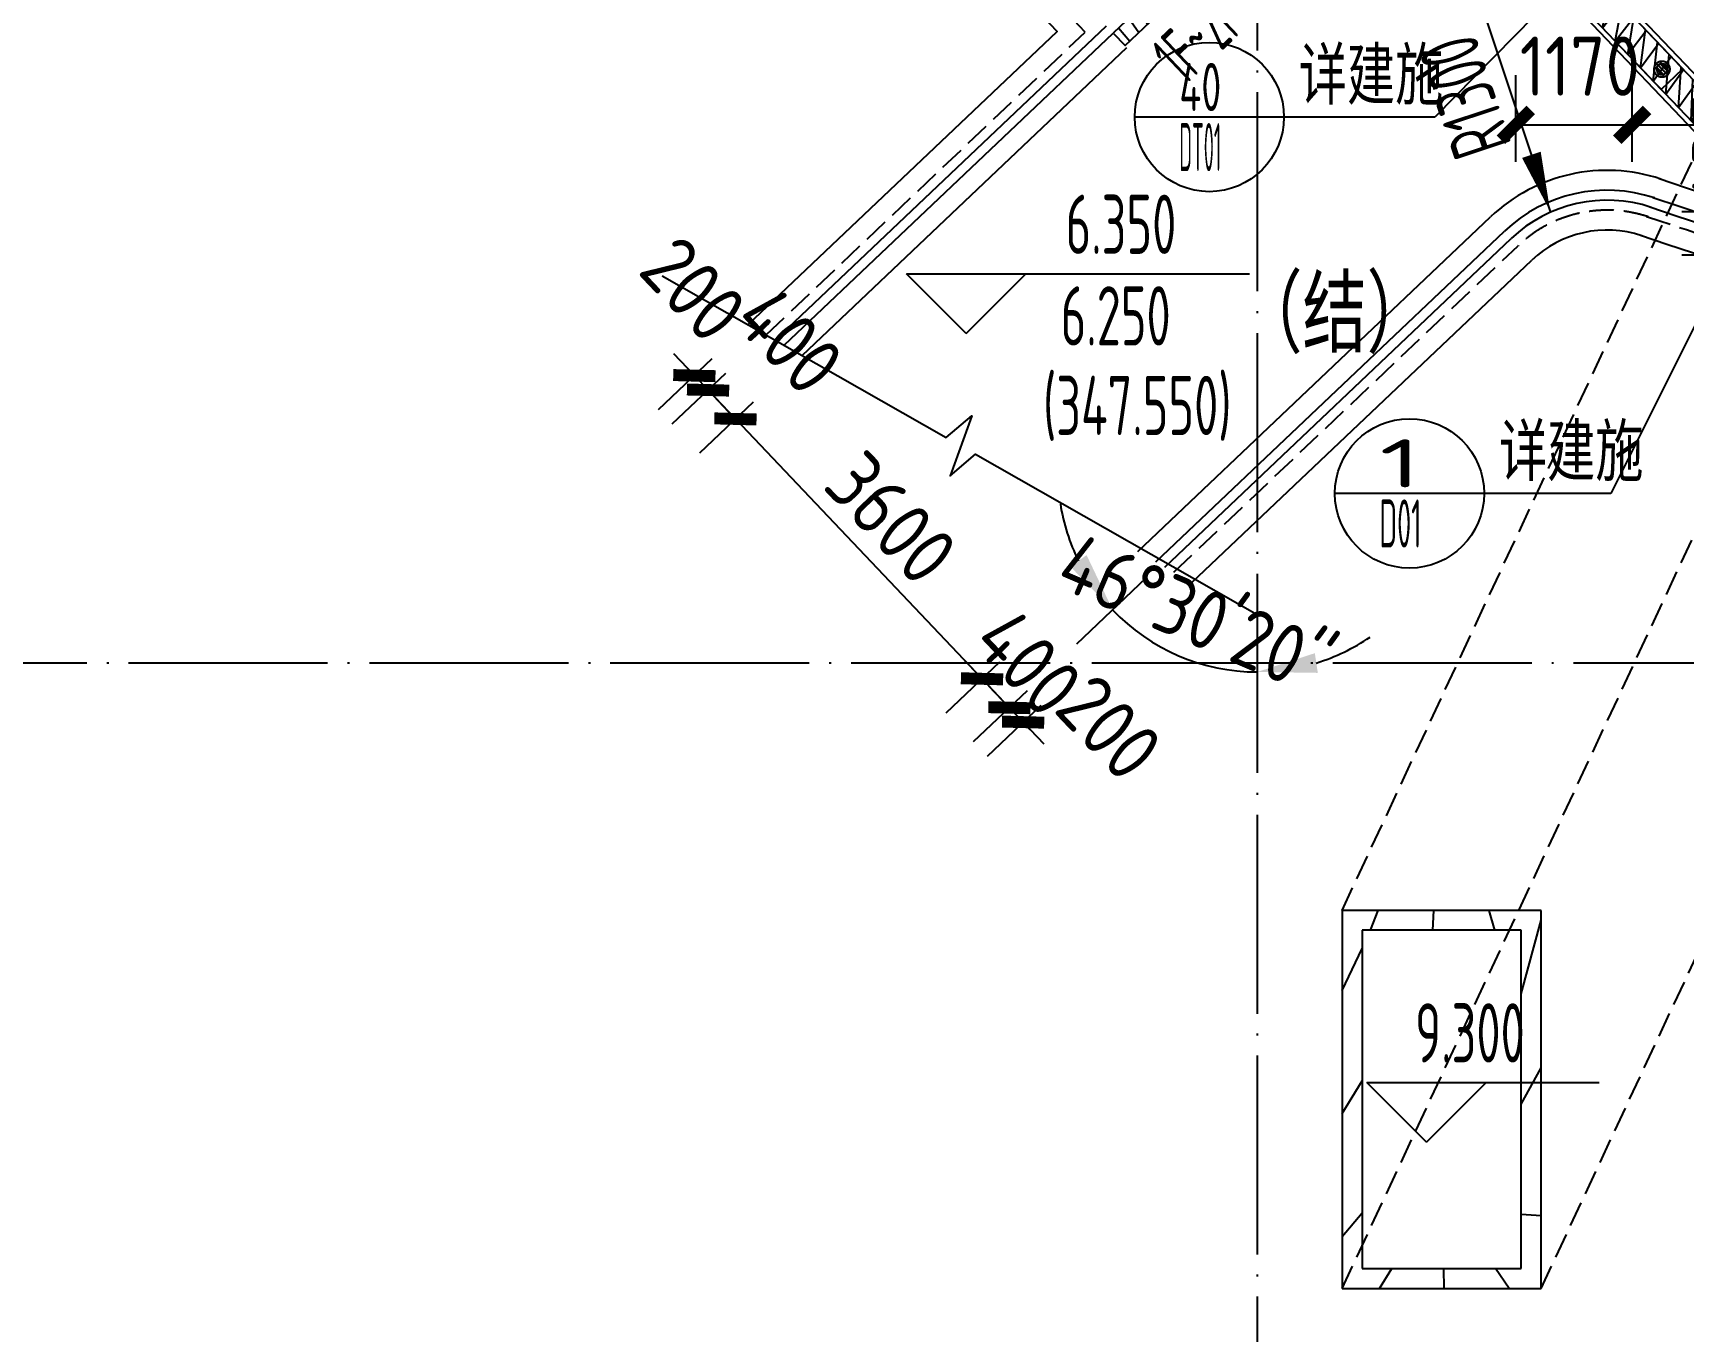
# Model space of a CAD drawing. Header units: inches. Extents: x 0 to 1813292486, y 0 to 3473589894.
# Drawn here: x 600410383 to 600426974, y 3473213793 to 3473226846 of the extents above; entities that cross this region are included whole.
import ezdxf
from ezdxf.enums import TextEntityAlignment as Align

# ---------------------------------------------------------------- set-up
doc = ezdxf.new("R2010")
doc.units = ezdxf.units.IN
doc.header["$LTSCALE"] = 1000
doc.header["$MEASUREMENT"] = 0
doc.linetypes.add('AX-MALL-GIRD-200$0$DOTE', pattern=[2.4200000000000004, 2, -0.2, 0.02, -0.2])
doc.linetypes.add('AX-MALL-WALL-P02-QT$0$DASH', pattern=[0.35, 0.25, -0.1])
for name, color, linetype in [('A-Anno-Note', 241, 'Continuous'), ('AX-MALL-DIM-P02$0$A-Anno-Dims', 3, 'Continuous'), ('AX-MALL-DIM-P02$0$A-Detl-Thin', 131, 'Continuous'), ('AX-MALL-DIM-SY-P02$0$A-Anno-Note', 241, 'Continuous'), ('AX-MALL-DIM-SY-P02$0$DIM_IDEN', 3, 'Continuous'), ('AX-MALL-GIRD-200$0$A-Grid', 222, 'AX-MALL-GIRD-200$0$DOTE'), ('AX-MALL-P02-200$0$A-Anno-Note', 241, 'Continuous'), ('AX-MALL-WALL-P02$0$A-Anno-Note', 241, 'Continuous'), ('AX-MALL-WALL-P02-QT$0$A-Anno-Dims', 3, 'Continuous'), ('AX-MALL-WALL-P02-QT$0$A-Detl-Fine', 152, 'Continuous'), ('AX-MALL-WALL-P02-QT$0$A-Detl-Patt', 8, 'Continuous'), ('AX-MALL-WALL-P02-QT$0$A-Detl-Thin', 131, 'Continuous'), ('AX-MALL-WALL-P02-QT$0$A-Hdrl', 31, 'Continuous'), ('AX-MALL-WALL-P02-QT$0$A-Wall', 2, 'Continuous'), ('AX-MALL-WALL-P02-QT$0$A-Wall-Patt', 13, 'Continuous'), ('AX-MALL-WALL-P02-QT$0$A-Wind', 4, 'Continuous'), ('AX-MALL-WORD-P02$0$A-Anno-Levl', 201, 'Continuous'), ('AX-MALL-WORD-P02$0$A-Anno-Note', 241, 'Continuous'), ('AX-MALL-ZTKD-P02$0$A-Anno-Note', 241, 'Continuous'), ('PX-MALL-P02-LG$0$P-Drain-Fldr', 4, 'Continuous'), ('PX-MALL-P02-LG$0$P-Drain-Fldr-ARCH', 161, 'Continuous'), ('PX-MALL-P02-LG$0$P-Drain-Fldr-W100', 4, 'Continuous'), ('PX-MALL-P02-LG$0$P-Drain-Fldr-W50', 4, 'Continuous')]:
    doc.layers.add(name, color=color, linetype=linetype)
doc.styles.add('AX-MALL-DIM-P02$0$_TCH_DIM', font='gbenor.shx')
doc.styles.add('AX-MALL-DIM-P02$0$_TCH_DIM_T3', font='gbenor.shx')
doc.styles.add('AX-MALL-DIM-SY-P02$0$_TCH_DIM', font='gbenor.shx')
doc.styles.add('AX-MALL-DIM-SY-P02$0$_TCH_LABEL', font='gbenor.shx')
doc.styles.add('AX-MALL-WORD-P02$0$_TCH_DIM', font='gbenor.shx')
doc.styles.add('AX-MALL-WORD-P02$0$STANDARD', font='gbenor.shx', dxfattribs={"bigfont": 'gbcbig.shx'})
doc.dimstyles.new('AX-MALL-DIM-P02$0$_TCH_ARCH&&200', dxfattribs={"dimtxt": 595, "dimasz": 300, "dimexe": 500, "dimexo": 500, "dimgap": 152.5, "dimtad": 1, "dimdec": 0, "dimzin": 0, "dimdsep": 46, "dimtxsty": 'AX-MALL-DIM-P02$0$_TCH_DIM_T3', "dimblk": 'AX-MALL-DIM-P02$0$_ArchTick', "dimcen": 0.09, "dimclrt": 7, "dimazin": 2, "dimtfac": 1, "dimtdec": 0, "dimtix": 1, "dimtmove": 2, "dimatfit": 3, "dimfxl": 500, "dimtolj": 1, "dimtzin": 0, "dimarcsym": 0})
doc.dimstyles.new('AX-MALL-DIM-P02$0$_TCH_ARROW&&200', dxfattribs={"dimtxt": 595, "dimasz": 600, "dimexe": 500, "dimexo": 500, "dimgap": 152.5, "dimtad": 1, "dimdec": 0, "dimzin": 0, "dimdsep": 46, "dimtxsty": 'AX-MALL-DIM-P02$0$_TCH_DIM_T3', "dimcen": 0.09, "dimclrt": 7, "dimaunit": 1, "dimadec": 3, "dimazin": 2, "dimtfac": 1, "dimtdec": 0, "dimtix": 1, "dimtmove": 2, "dimatfit": 3, "dimfxl": 500, "dimtolj": 1, "dimtzin": 0, "dimarcsym": 0})
pattern_1 = [(45, (0, 359.0227), (-353.55353201463, 353.55353201463), [])]

# ---------------------------------------------------------------- blocks, each defined once
blk = doc.blocks.new('AX-MALL-WORD-P02')
at = {"layer": 'AX-MALL-WORD-P02$0$A-Anno-Levl'}
for p, q in [((600237193.264266, 3473138797.832135), (600236840.4670768, 3473139569.540722)), ((600236840.4670768, 3473139569.540722), (600240072.2706215, 3473138365.599072)), ((600237193.264266, 3473138797.832135), (600236840.4670768, 3473139569.540722)), ((600236840.4670768, 3473139569.540722), (600240072.2706208, 3473138365.599072)), ((600237193.264266, 3473138797.832135), (600237964.9728532, 3473139150.629324)), ((600237193.264266, 3473138797.832135), (600237964.9728532, 3473139150.629324)), ((600238691.7279522, 3473129568.298802), (600238338.930763, 3473130340.007389)), ((600238338.930763, 3473130340.007389), (600240526.8830519, 3473129524.930961)), ((600238691.7279522, 3473129568.298802), (600239463.4365392, 3473129921.095991))]:
    blk.add_line(p, q, dxfattribs=at)
at = {"layer": 'AX-MALL-WORD-P02$0$A-Anno-Note', "color": 1, "style": 'AX-MALL-WORD-P02$0$STANDARD', "width": 0.6}
blk.add_text('1F~2F', height=524.9999999999998, rotation=23.06246774435241, dxfattribs=at).set_placement((600240115.9033524, 3473140357.389575))
at = {"layer": 'AX-MALL-WORD-P02$0$A-Anno-Note', "style": 'AX-MALL-WORD-P02$0$_TCH_DIM', "width": 0.7}
for s, height, p in [('6.350', 595, (600238409.6137096, 3473139198.62808)), ('6.250', 595, (600238042.2179813, 3473138353.384465)), ('(347.550)', 595, (600237561.4387342, 3473137571.853492)), ('（结）', 675.177304964539, (600239714.9203236, 3473137730.253761)), ('9.300', 595, (600238864.2261399, 3473130357.959969))]:
    blk.add_text(s, height=height, rotation=339.5681613331429, dxfattribs=at).set_placement(p)
blk = doc.blocks.new('AX-MALL-GIRD-200')
at = {"layer": 'AX-MALL-GIRD-200$0$A-Grid'}
for p, q in [((600267815.3798003, 3473212616.376537), (600229085.8408508, 3473108652.649456)), ((600221348.6739725, 3473141169.504273), (600579244.6780716, 3473007842.740992))]:
    blk.add_line(p, q, dxfattribs=at)
blk = doc.blocks.new('AX-MALL-WALL-P02-QT$0$tj')
at = {"layer": 'AX-MALL-WALL-P02-QT$0$A-Detl-Patt'}
h = blk.add_hatch(dxfattribs=at)
h.set_pattern_fill('STEEL', color=256, scale=100.0000000000001, angle=50.43183869082386)
h.set_pattern_definition([(75.00000000004839, (-14278.19445574284, 156289.8254051208), (-153.3407249234246, 41.08752340989569), []), (75.00000000004839, (-14317.88195610046, 156358.5661673546), (-153.3407249234246, 41.08752340989569), [])])
edge = h.paths.add_edge_path()
edge.add_line((88101.273016572, 47666.64152574539), (87883.93542659283, 47459.84604215622))
edge.add_line((87883.93542659283, 47459.84604215622), (91571.54751467705, 43584.64122533798))
edge.add_arc((262949.389629302, 558937.705083496), 543101.4133620498, 251.6057364187558, 260.0288666978238)
edge.add_arc((172180.8466627672, -2862.146247219684), 27099.9982179492, 64.7128659603706, 96.9316049602786, ccw=False)
edge.add_arc((262948.9730309481, 558936.3205539446), 543099.9677998082, 261.6155114784545, 271.7251478115656)
edge.add_line((279298.9759148359, 16082.51663446426), (279298.9759315252, 16382.65274763107))
edge.add_arc((262948.9742454757, 558936.3204835369), 542799.9676941936, 261.62020364125146, 271.7261014454634, ccw=False)
edge.add_arc((172180.8456921196, -2862.14609140989), 27400.00151046549, 64.80631838577902, 96.83815911678944)
edge.add_arc((262949.394896181, 558937.7037490648), 542801.4137571028, 251.6136389015772, 260.02417327084333, ccw=False)
edge.add_line((91737.26096642017, 43845.69257831573), (88101.273016572, 47666.64152574539))
at = {"layer": 'AX-MALL-WALL-P02-QT$0$A-Detl-Thin', "linetype": 'AX-MALL-WALL-P02-QT$0$DASH', "ltscale": 10}
h = blk.add_hatch(dxfattribs=at)
h.set_pattern_fill('ANSI31', color=256, scale=50.00000000000025, angle=53.79146008739735)
h.set_pattern_definition([(78.35962139659978, (-25264.23854863644, 149461.3129639626), (-77.74251809107378, 16.01535219279146), [])])
h.paths.add_polyline_path([(85101.84476423264, 45164.78452205658), (85222.2941327095, 45037.83210897446), (87543.71099412441, 47240.33607530594), (87423.26162314415, 47367.28850030899)])
at = {"layer": 'AX-MALL-WALL-P02-QT$0$A-Anno-Dims'}
blk.add_lwpolyline([(80569.50916290283, 42725.0511879921), (83423.93150059337, 41099.34468641878), (83679.45091325579, 41316.32301549562), (83464.19136053955, 40713.90835441745), (83717.20190318472, 40932.31558427214), (86571.62424087524, 39306.60908269882)], dxfattribs=at)
at = {"layer": 'AX-MALL-WALL-P02-QT$0$A-Detl-Fine'}
for points in [[(81431.68161392212, 42234.00984811783), (84536.35445940495, 45179.64841651917), (83572.75824379921, 46195.26762676239), (83862.9354506731, 46470.58072090149)], [(85892.81220674515, 39643.20360136032), (89307.0839703083, 42882.58177423477)]]:
    blk.add_lwpolyline(points, dxfattribs=at)
for centre, radius, start, end in [((90064.19471132755, 42084.59472799301), 1100, 71.53136112940196, 133.4943018134535), ((262949.3896243572, 558937.7050833702), 543901.4133599502, 251.5035459811555, 255.290453772469)]:
    blk.add_arc(centre, radius, start, end, dxfattribs=at)
at = {"layer": 'AX-MALL-WALL-P02-QT$0$A-Detl-Patt'}
blk.add_lwpolyline([(88103.03003954887, 47737.33037519455), (87813.24658572674, 47461.60306501389), (91543.92713344097, 43541.13421487808, 0.03677856867194786), (168908.9495433569, 23989.2463850975, -0.1416543586965341), (183742.0972260237, 21592.70785188675, 0.04416604653312874), (279348.9759123325, 16034.00206041336), (279348.9759345055, 16434.18465709686, -0.04414427716130016), (183859.0483468771, 21979.79425859451, 0.1405450684183163), (168919.8474783897, 24393.46752309799, -0.03670519880877311), (91764.87840116024, 43889.20268630981), (88103.03007543087, 47737.33033752441)], format="xyb", dxfattribs=at)
blk.add_lwpolyline([(88101.273016572, 47666.64152574539), (87883.93542659283, 47459.84604215622), (91571.54751467705, 43584.64122533798, 0.0367693963449814), (168910.2986617088, 24039.77597379684, -0.1415142461245126), (183756.7420067787, 21641.08926153183, 0.04414024362697595), (279298.9759148359, 16082.51663446426), (279298.9759315252, 16382.65274763107, -0.04412389944666065), (183844.4648458958, 21931.40288829803, 0.1406825130026793), (168918.4574091434, 24342.94360637665, -0.03671436212623864), (91737.26096642017, 43845.69257831573)], format="xyb", close=True, dxfattribs=at)
at = {"layer": 'AX-MALL-WALL-P02-QT$0$A-Detl-Patt', "linetype": 'AX-MALL-WALL-P02-QT$0$DASH'}
for points in [[(81613.26029777527, 42130.59360122681), (84819.09960722923, 45172.21646595001), (83855.50339770317, 46187.83566856384), (84000.59195017815, 46325.49217128754)], [(85711.23352098465, 39746.6198515892), (89169.42747211456, 43027.67032814026)]]:
    blk.add_lwpolyline(points, dxfattribs=at)
for centre, radius, start, end in [((90064.19471132755, 42084.59472799301), 1300, 71.53136112940196, 133.4943018134535), ((262949.3896243572, 558937.7050833702), 543701.4133599502, 251.503420721229, 255.290453772469)]:
    blk.add_arc(centre, radius, start, end, dxfattribs=at)
at = {"layer": 'AX-MALL-WALL-P02-QT$0$A-Detl-Thin', "ltscale": 10}
blk.add_lwpolyline([(85101.84476423264, 45164.78452205658), (85222.2941327095, 45037.83210897446), (87543.71099412441, 47240.33607530594), (87423.26162314415, 47367.28850030899)], close=True, dxfattribs=at)
at = {"layer": 'AX-MALL-WALL-P02-QT$0$A-Detl-Thin'}
for points in [[(81976.41766321659, 41923.7611079216), (85239.50125038624, 45019.695956707)], [(85348.07614994049, 39953.45234775543), (88894.1144733429, 43317.84743833542)]]:
    blk.add_lwpolyline(points, dxfattribs=at)
for centre, radius, start, end in [((90064.19471132755, 42084.59472799301), 1700, 71.53136112940196, 133.4943018134535), ((262949.3896243572, 558937.7050833702), 543301.4133599502, 251.5031615339801, 255.290453772469)]:
    blk.add_arc(centre, radius, start, end, dxfattribs=at)
at = {"layer": 'AX-MALL-WALL-P02-QT$0$A-Hdrl', "ltscale": 6}
for points in [[(81704.04963874817, 42078.88547849655), (85033.01649057865, 45237.3287820816)], [(81794.83898079395, 42027.17735862732), (85101.84474384785, 45164.78450250626)], [(85529.65483474731, 39850.03609752655), (89031.77097404003, 43172.75888156891)], [(85620.44417774677, 39798.3279747963), (89100.59922397137, 43100.21460390091)]]:
    blk.add_lwpolyline(points, dxfattribs=at)
for centre, radius, start, end in [((90064.19471132755, 42084.59472799301), 1500, 71.53136112940196, 133.4943018134535), ((90064.19471132755, 42084.59472799301), 1400, 71.53136112940196, 133.4943018134535), ((262949.3896243572, 558937.7050833702), 543501.4133599502, 251.5032867938467, 255.290453772469), ((262949.3896243572, 558937.7050833702), 543601.4133599502, 251.5033537575453, 255.290453772469)]:
    blk.add_arc(centre, radius, start, end, dxfattribs=at)
blk = doc.blocks.new('AX-MALL-WALL-P02-QT')
at = {"layer": 'AX-MALL-WALL-P02-QT$0$A-Wall-Patt'}
h = blk.add_hatch(dxfattribs=at)
h.set_pattern_fill('普通砖', color=256, scale=200, style=0)
h.set_pattern_definition(pattern_1)
h.paths.add_polyline_path([(600238827.7107549, 3473131788.826457), (600238710.111692, 3473132046.062653), (600237383.558932, 3473128485.127696), (600237640.7951275, 3473128602.726759)])
h = blk.add_hatch(dxfattribs=at)
h.set_pattern_fill('普通砖', color=256, scale=200, style=0)
h.set_pattern_definition(pattern_1)
h.paths.add_polyline_path([(600240327.0517868, 3473131230.277927), (600240584.2879823, 3473131347.87699), (600238710.111692, 3473132046.062653), (600238827.7107549, 3473131788.826457)])
h = blk.add_hatch(dxfattribs=at)
h.set_pattern_fill('普通砖', color=256, scale=200, style=0)
h.set_pattern_definition(pattern_1)
h.paths.add_polyline_path([(600239140.1361594, 3473128044.178229), (600239257.7352223, 3473127786.942034), (600240584.2879823, 3473131347.87699), (600240327.0517868, 3473131230.277927)])
h = blk.add_hatch(dxfattribs=at)
h.set_pattern_fill('普通砖', color=256, scale=200, style=0)
h.set_pattern_definition(pattern_1)
h.paths.add_polyline_path([(600237640.7951275, 3473128602.726759), (600237383.558932, 3473128485.127696), (600239257.7352223, 3473127786.942034), (600239140.1361594, 3473128044.178229)])
at = {"layer": 'AX-MALL-WALL-P02-QT$0$A-Detl-Patt', "linetype": 'AX-MALL-WALL-P02-QT$0$DASH'}
for p, q in [((600238710.1116921, 3473132046.062653), (600253022.7471056, 3473146124.009498)), ((600237383.558932, 3473128485.127697), (600251696.1943455, 3473142563.074542)), ((600239257.7352226, 3473127786.942034), (600253570.3706361, 3473141864.88888))]:
    blk.add_line(p, q, dxfattribs=at)
at = {"layer": 'AX-MALL-WALL-P02-QT$0$A-Detl-Thin'}
blk.add_lwpolyline([(600244594.3397132, 3473138658.609416), (600244870.3661455, 3473138776.131016), (600243419.2229499, 3473142171.009324), (600243143.1912452, 3473142053.019371)], close=True, dxfattribs=at)
at = {"layer": 'AX-MALL-WALL-P02-QT$0$A-Wall'}
for p, q in [((600238710.111692, 3473132046.062653), (600237383.558932, 3473128485.127696)), ((600240584.2879823, 3473131347.87699), (600238710.111692, 3473132046.062653)), ((600238827.7107549, 3473131788.826457), (600237640.7951275, 3473128602.726759)), ((600240327.0517868, 3473131230.277927), (600238827.7107549, 3473131788.826457)), ((600239140.1361594, 3473128044.178229), (600240327.0517868, 3473131230.277927)), ((600239257.7352223, 3473127786.942034), (600240584.2879823, 3473131347.87699)), ((600237640.7951275, 3473128602.726759), (600239140.1361594, 3473128044.178229)), ((600237383.558932, 3473128485.127696), (600239257.7352223, 3473127786.942034))]:
    blk.add_line(p, q, dxfattribs=at)
at = {"layer": 'AX-MALL-WALL-P02-QT$0$A-Detl-Thin', "rotation": 339.5681613091762}
blk.add_blockref('AX-MALL-WALL-P02-QT$0$tj', (600144118.6961328, 3473128496.287411), dxfattribs=at)
at = {"layer": 'AX-MALL-WALL-P02-QT$0$A-Wind'}
blk.add_blockref('AX-MALL-GIRD-200', (0, 0), dxfattribs=at)
blk = doc.blocks.new('AX-MALL-WALL-P02')
at = {"layer": 'AX-MALL-WALL-P02$0$A-Anno-Note'}
blk.add_blockref('AX-MALL-WORD-P02', (0, 0), dxfattribs=at)
blk.add_blockref('AX-MALL-WALL-P02-QT', (0, 0), dxfattribs=at)
blk = doc.blocks.new('PX-MALL-P02-LG$0$A$C5A9C1854')
at = {"layer": 'PX-MALL-P02-LG$0$P-Drain-Fldr-W50', "ltscale": 0.7}
for p, q in [((16.81565596797736, -52.36634142627008), (-52.36634142621187, 16.81565596791916)), ((38.89087296527578, -38.89087296521757), (-38.89087296527578, 38.89087296521757)), ((52.36634142632829, -16.81565596791916), (-16.81565596786095, 52.36634142627008))]:
    blk.add_line(p, q, dxfattribs=at)
at = {"layer": 'PX-MALL-P02-LG$0$P-Drain-Fldr-W50', "ltscale": 0.7, "const_width": 13.75}
blk.add_lwpolyline([(-54.99999999994179, 0, 1), (55.00000000005821, 0, 1)], format="xyb", close=True, dxfattribs=at)
blk = doc.blocks.new('PX-MALL-P02-LG$0$A$C7D2520B3')
at = {"layer": 'PX-MALL-P02-LG$0$P-Drain-Fldr', "ltscale": 0.7}
for p, q in [((25.22348395196605, -78.54951213940512), (-78.54951213931781, 25.22348395187873)), ((58.33630944791366, -58.33630944788456), (-58.33630944791366, 58.33630944788456)), ((78.54951213949244, -25.22348395187873), (-25.22348395179142, 78.54951213940512))]:
    blk.add_line(p, q, dxfattribs=at)
at = {"layer": 'PX-MALL-P02-LG$0$P-Drain-Fldr', "ltscale": 0.7, "const_width": 20}
blk.add_lwpolyline([(5.820766091346741e-11, -80, 1), (5.820766091346741e-11, 80, 1)], format="xyb", close=True, dxfattribs=at)
blk = doc.blocks.new('PX-MALL-P02-LG$0$A$C2257314B')
at = {"layer": 'PX-MALL-P02-LG$0$P-Drain-Fldr-ARCH', "ltscale": 0.7}
for p, q in [((16.81565596797736, -52.36634142627008), (-52.36634142621187, 16.81565596791916)), ((38.89087296527578, -38.89087296521757), (-38.89087296527578, 38.89087296521757)), ((52.36634142632829, -16.81565596791916), (-16.81565596786095, 52.36634142627008))]:
    blk.add_line(p, q, dxfattribs=at)
for start, end in [(0, 180), (180, 0)]:
    blk.add_arc((5.820766091346741e-11, -1.77635683940025e-15), 55, start, end, dxfattribs=at)
blk = doc.blocks.new('PX-MALL-P02-LG$0$P-Drain-Fldr')
blk.add_blockref('PX-MALL-P02-LG$0$A$C2257314B', (0, 0))
at = {"layer": 'PX-MALL-P02-LG$0$P-Drain-Fldr-W100'}
blk.add_blockref('PX-MALL-P02-LG$0$A$C7D2520B3', (0, 0), dxfattribs=at)
at = {"layer": 'PX-MALL-P02-LG$0$P-Drain-Fldr-W50'}
blk.add_blockref('PX-MALL-P02-LG$0$A$C5A9C1854', (0, 0), dxfattribs=at)
blk = doc.blocks.new('PX-MALL-P02-LG')
at = {"layer": 'PX-MALL-P02-LG$0$P-Drain-Fldr', "rotation": 339.5681613098035}
blk.add_blockref('PX-MALL-P02-LG$0$P-Drain-Fldr', (600244673.5533979, 3473138845.988314), dxfattribs=at)
blk = doc.blocks.new('AX-MALL-ZTKD-P02')
at = {"layer": 'AX-MALL-ZTKD-P02$0$A-Anno-Note'}
blk.add_blockref('AX-MALL-GIRD-200', (0, 0), dxfattribs=at)
blk = doc.blocks.new('AX-MALL-DIM-SY-P02')
at = {"layer": 'AX-MALL-DIM-SY-P02$0$DIM_IDEN'}
for p, q in [((600240945.6272907, 3473139721.35565), (600239539.9950705, 3473140244.994897)), ((600244657.205331, 3473140260.804217), (600242366.145977, 3473139192.170757)), ((600242366.145977, 3473139192.170757), (600240945.6272907, 3473139721.35565))]:
    blk.add_line(p, q, dxfattribs=at)
at = {"layer": 'AX-MALL-DIM-SY-P02$0$DIM_IDEN', "color": 1}
for p, q in [((600248246.0530392, 3473140203.290328), (600242703.4787884, 3473135030.248206)), ((600241510.1507964, 3473135474.797899), (600240104.5185761, 3473135998.437147)), ((600242703.4787884, 3473135030.248206), (600241510.1507964, 3473135474.797899))]:
    blk.add_line(p, q, dxfattribs=at)
at = {"layer": 'AX-MALL-DIM-SY-P02$0$DIM_IDEN'}
blk.add_circle((600240242.8111806, 3473139983.175274), 750, dxfattribs=at)
at = {"layer": 'AX-MALL-DIM-SY-P02$0$DIM_IDEN', "color": 1}
blk.add_circle((600240807.3346863, 3473135736.617523), 750, dxfattribs=at)
at = {"layer": 'AX-MALL-DIM-SY-P02$0$A-Anno-Note', "style": 'AX-MALL-DIM-SY-P02$0$_TCH_LABEL'}
for s, width, p, p2 in [('40', 0.7773243950411338, (600239981.0092263, 3473140145.131245), (600240377.038465, 3473139997.598733)), ('DT01', 0.3962264150031391, (600239770.2484946, 3473139579.37519), (600240166.2777333, 3473139431.842678))]:
    blk.add_text(s, height=482.9906831399546, rotation=339.5681613606018, dxfattribs=dict(at, width=width)).set_placement(p, p2, align=Align.FIT)
at = {"layer": 'AX-MALL-DIM-SY-P02$0$A-Anno-Note', "style": 'AX-MALL-DIM-SY-P02$0$_TCH_DIM', "width": 0.7}
blk.add_text('详建施', height=506.3829787234042, rotation=339.5681613092246, dxfattribs=at).set_placement((600241148.4959676, 3473139835.811831))
at = {"layer": 'AX-MALL-DIM-SY-P02$0$A-Anno-Note', "color": 1, "style": 'AX-MALL-DIM-SY-P02$0$_TCH_LABEL'}
for s, width, p, p2 in [('1', 3.000000000491123, (600240545.5327318, 3473135898.573495), (600240941.5619705, 3473135751.040983)), ('D01', 0.5675675676604826, (600240334.7720003, 3473135332.81744), (600240730.801239, 3473135185.284928))]:
    blk.add_text(s, height=482.9906831399546, rotation=339.5681613000222, dxfattribs=dict(at, width=width)).set_placement(p, p2, align=Align.FIT)
at = {"layer": 'AX-MALL-DIM-SY-P02$0$A-Anno-Note', "color": 1, "style": 'AX-MALL-DIM-SY-P02$0$_TCH_DIM', "width": 0.7}
blk.add_text('详建施', height=506.3829787234042, rotation=339.5681613088448, dxfattribs=at).set_placement((600241713.0194736, 3473135589.254081))
blk = doc.blocks.new('AX-MALL-DIM-P02$0$_ArchTick')
at = {"color": 0, "linetype": 'ByBlock', "const_width": 0.4}
blk.add_lwpolyline([(-0.5, -0.5), (0.5, 0.5)], dxfattribs=at)
blk = doc.blocks.new('*D1594')
at = {"layer": 'AX-MALL-DIM-P02$0$A-Anno-Dims', "color": 0, "lineweight": -2, "transparency": 16777216}
for p, q in [((600244361.6422664, 3473137435.751604), (600245760.2458816, 3473136914.730718)), ((600244209.8769883, 3473137028.36013), (600245608.4806035, 3473136507.339244)), ((600245139.9365301, 3473136681.88566), (600245291.7018082, 3473137089.277134))]:
    blk.add_line(p, q, dxfattribs=at)
at = {"layer": 'AX-MALL-DIM-P02$0$A-Anno-Dims', "color": 0, "lineweight": -2, "transparency": 16777216, "xscale": 300, "yscale": 300, "zscale": 300}
for p, rotation in [((600245291.7018082, 3473137089.277134), 69.56816130679303), ((600245139.9365301, 3473136681.88566), 249.568161306793)]:
    blk.add_blockref('AX-MALL-DIM-P02$0$_ArchTick', p, dxfattribs=dict(at, rotation=rotation))
at = {"layer": 'AX-MALL-DIM-P02$0$A-Anno-Dims', "color": 7, "transparency": 16777216, "insert": (600244960.6682962, 3473137890.761423), "char_height": 595, "attachment_point": 5, "rotation": 69.56816130679303, "style": 'AX-MALL-DIM-P02$0$_TCH_DIM_T3'}
blk.add_mtext('\\A1;435', dxfattribs=at)
blk = doc.blocks.new('*D1595')
at = {"layer": 'AX-MALL-DIM-P02$0$A-Anno-Dims', "color": 0, "lineweight": -2, "transparency": 16777216}
for p, q in [((600244209.876988, 3473137028.360131), (600245608.4806037, 3473136507.339245)), ((600243708.6332272, 3473132839.763343), (600245139.9365302, 3473136681.885661)), ((600242778.5736853, 3473133186.237813), (600244177.1773007, 3473132665.216927))]:
    blk.add_line(p, q, dxfattribs=at)
at = {"layer": 'AX-MALL-DIM-P02$0$A-Anno-Dims', "color": 0, "lineweight": -2, "transparency": 16777216, "xscale": 300, "yscale": 300, "zscale": 300}
for p, rotation in [((600245139.9365302, 3473136681.885661), 69.5681613086797), ((600243708.6332272, 3473132839.763343), 249.5681613086797)]:
    blk.add_blockref('AX-MALL-DIM-P02$0$_ArchTick', p, dxfattribs=dict(at, rotation=rotation))
at = {"layer": 'AX-MALL-DIM-P02$0$A-Anno-Dims', "color": 7, "transparency": 16777216, "insert": (600244002.5952132, 3473134917.916276), "char_height": 595, "attachment_point": 5, "rotation": 69.5681613086797, "style": 'AX-MALL-DIM-P02$0$_TCH_DIM_T3'}
blk.add_mtext('\\A1;4100', dxfattribs=at)
blk = doc.blocks.new('*D1596')
at = {"layer": 'AX-MALL-DIM-P02$0$A-Anno-Dims', "color": 0, "lineweight": -2, "transparency": 16777216}
for p, q in [((600242971.363137, 3473138487.23911), (600243275.3367853, 3473139303.211473)), ((600243100.7903695, 3473138834.6674), (600244197.0718415, 3473138426.270384)), ((600244067.644609, 3473138078.842094), (600244371.6182573, 3473138894.814457))]:
    blk.add_line(p, q, dxfattribs=at)
at = {"layer": 'AX-MALL-DIM-P02$0$A-Anno-Dims', "color": 0, "lineweight": -2, "transparency": 16777216, "xscale": 300, "yscale": 300, "zscale": 300}
for p, rotation in [((600243100.7903695, 3473138834.6674), 159.5681613095595), ((600244197.0718415, 3473138426.270384), 339.5681613095595)]:
    blk.add_blockref('AX-MALL-DIM-P02$0$_ArchTick', p, dxfattribs=dict(at, rotation=rotation))
at = {"layer": 'AX-MALL-DIM-P02$0$A-Anno-Dims', "color": 7, "transparency": 16777216, "insert": (600243911.0311329, 3473139162.438869), "char_height": 595, "attachment_point": 5, "rotation": 339.56816130955957, "style": 'AX-MALL-DIM-P02$0$_TCH_DIM_T3'}
blk.add_mtext('\\A1;1170', dxfattribs=at)
blk = doc.blocks.new('*D1597')
at = {"layer": 'AX-MALL-DIM-P02$0$A-Anno-Dims', "color": 0, "lineweight": -2, "transparency": 16777216}
for p, q in [((600244067.6446089, 3473138078.842094), (600244371.6182574, 3473138894.814457)), ((600244197.0718416, 3473138426.270384), (600249522.7332523, 3473136442.305238)), ((600249393.3060195, 3473136094.876947), (600249697.2796681, 3473136910.849311))]:
    blk.add_line(p, q, dxfattribs=at)
at = {"layer": 'AX-MALL-DIM-P02$0$A-Anno-Dims', "color": 0, "lineweight": -2, "transparency": 16777216, "xscale": 300, "yscale": 300, "zscale": 300}
for p, rotation in [((600244197.0718416, 3473138426.270384), 159.5681613088475), ((600249522.7332523, 3473136442.305238), 339.5681613088474)]:
    blk.add_blockref('AX-MALL-DIM-P02$0$_ArchTick', p, dxfattribs=dict(at, rotation=rotation))
at = {"layer": 'AX-MALL-DIM-P02$0$A-Anno-Dims', "color": 7, "transparency": 16777216, "insert": (600247016.9943211, 3473137855.977477), "char_height": 595, "attachment_point": 5, "rotation": 339.56816130884744, "style": 'AX-MALL-DIM-P02$0$_TCH_DIM_T3'}
blk.add_mtext('\\A1;5683', dxfattribs=at)
blk = doc.blocks.new('*D1606')
at = {"layer": 'AX-MALL-DIM-P02$0$A-Anno-Dims', "color": 0, "lineweight": -2, "transparency": 16777216}
for p, q in [((600238028.5102124, 3473135863.127903), (600237143.5652735, 3473135486.351867)), ((600238909.1907969, 3473135021.981506), (600238573.4281437, 3473134120.676248))]:
    blk.add_line(p, q, dxfattribs=at)
for start, end in [(168.6276571611624, 185.8450624504877), (203.062467739813, 249.5681614472828), (266.7855667366081, 284.0029720259334)]:
    blk.add_arc((600239447.6270447, 3473136467.334099), 2004.201826095581, start, end, dxfattribs=at)
at = {"layer": 'AX-MALL-DIM-P02$0$A-Anno-Dims', "color": 0, "transparency": 16777216}
for points in [[(600237550.6801579, 3473136288.188602), (600237357.010284, 3473136238.268867), (600237603.6044259, 3473135682.219113)], [(600239314.7562685, 3473134368.407068), (600239355.7345288, 3473134564.164016), (600238747.9745584, 3473134589.220322)]]:
    blk.add_solid(points, dxfattribs=at)
at = {"layer": 'AX-MALL-DIM-P02$0$A-Anno-Dims', "color": 7, "transparency": 16777216, "insert": (600238374.1567147, 3473135343.410272), "char_height": 595, "attachment_point": 5, "rotation": 316.31531461533797, "style": 'AX-MALL-DIM-P02$0$_TCH_DIM_T3'}
blk.add_mtext('\\A1;46°30\'20"', dxfattribs=at)
blk = doc.blocks.new('*D1607')
at = {"layer": 'AX-MALL-DIM-P02$0$A-Anno-Dims', "color": 0, "lineweight": -2, "transparency": 16777216}
for p, q in [((600236288.5080822, 3473135122.300733), (600236170.9877186, 3473135398.324218)), ((600236512.8895447, 3473135217.833876), (600235828.4689407, 3473134926.433461)), ((600236591.2364583, 3473135033.818208), (600235906.8158545, 3473134742.417793)), ((600236288.5080822, 3473135122.300733), (600236366.854996, 3473134938.285065)), ((600236366.854996, 3473134938.285065), (600236484.3753593, 3473134662.26158))]:
    blk.add_line(p, q, dxfattribs=at)
at = {"layer": 'AX-MALL-DIM-P02$0$A-Anno-Dims', "color": 0, "lineweight": -2, "transparency": 16777216, "xscale": 300, "yscale": 300, "zscale": 300}
for p, rotation in [((600236288.5080822, 3473135122.300733), 293.0624709820577), ((600236366.854996, 3473134938.285065), 113.0624709820577)]:
    blk.add_blockref('AX-MALL-DIM-P02$0$_ArchTick', p, dxfattribs=dict(at, rotation=rotation))
at = {"layer": 'AX-MALL-DIM-P02$0$A-Anno-Dims', "color": 7, "transparency": 16777216, "insert": (600237158.6484859, 3473134584.698698), "char_height": 595, "attachment_point": 5, "rotation": 293.0624709820577, "style": 'AX-MALL-DIM-P02$0$_TCH_DIM_T3'}
blk.add_mtext('\\A1;200', dxfattribs=at)
blk = doc.blocks.new('*D1608')
at = {"layer": 'AX-MALL-DIM-P02$0$A-Anno-Dims', "color": 0, "lineweight": -2, "transparency": 16777216}
for p, q in [((600236131.814264, 3473135490.332047), (600236014.2939007, 3473135766.355532)), ((600236356.1957269, 3473135585.86519), (600235671.7751226, 3473135294.464775)), ((600236131.814264, 3473135490.332047), (600236288.5080819, 3473135122.300735)), ((600236512.8895445, 3473135217.833878), (600235828.4689405, 3473134926.433462)), ((600236288.5080819, 3473135122.300735), (600236406.0284452, 3473134846.277249))]:
    blk.add_line(p, q, dxfattribs=at)
at = {"layer": 'AX-MALL-DIM-P02$0$A-Anno-Dims', "color": 0, "lineweight": -2, "transparency": 16777216, "xscale": 300, "yscale": 300, "zscale": 300}
for p, rotation in [((600236131.814264, 3473135490.332047), 293.0624709780725), ((600236288.5080819, 3473135122.300735), 113.0624709780725)]:
    blk.add_blockref('AX-MALL-DIM-P02$0$_ArchTick', p, dxfattribs=dict(at, rotation=rotation))
at = {"layer": 'AX-MALL-DIM-P02$0$A-Anno-Dims', "color": 7, "transparency": 16777216, "insert": (600236624.1963999, 3473135482.596935), "char_height": 595, "attachment_point": 5, "rotation": 293.0624709780725, "style": 'AX-MALL-DIM-P02$0$_TCH_DIM_T3'}
blk.add_mtext('\\A1;400', dxfattribs=at)
blk = doc.blocks.new('*D1609')
at = {"layer": 'AX-MALL-DIM-P02$0$A-Anno-Dims', "color": 0, "lineweight": -2, "transparency": 16777216}
for p, q in [((600234945.9514256, 3473138898.146866), (600234261.5308218, 3473138606.746451)), ((600234721.5699632, 3473138802.613723), (600236131.8142643, 3473135490.332047)), ((600236356.1957266, 3473135585.86519), (600235671.7751229, 3473135294.464775))]:
    blk.add_line(p, q, dxfattribs=at)
at = {"layer": 'AX-MALL-DIM-P02$0$A-Anno-Dims', "color": 0, "lineweight": -2, "transparency": 16777216, "xscale": 300, "yscale": 300, "zscale": 300}
for p, rotation in [((600234721.5699632, 3473138802.613723), 113.0624709792881), ((600236131.8142643, 3473135490.332047), 293.062470979288)]:
    blk.add_blockref('AX-MALL-DIM-P02$0$_ArchTick', p, dxfattribs=dict(at, rotation=rotation))
at = {"layer": 'AX-MALL-DIM-P02$0$A-Anno-Dims', "color": 7, "transparency": 16777216, "insert": (600235840.7273405, 3473137322.75343), "char_height": 595, "attachment_point": 5, "rotation": 293.06247097928804, "style": 'AX-MALL-DIM-P02$0$_TCH_DIM_T3'}
blk.add_mtext('\\A1;3600', dxfattribs=at)
blk = doc.blocks.new('*D1610')
at = {"layer": 'AX-MALL-DIM-P02$0$A-Anno-Dims', "color": 0, "lineweight": -2, "transparency": 16777216}
for p, q in [((600234789.2576067, 3473139266.178181), (600234104.837003, 3473138974.777765)), ((600234564.8761444, 3473139170.645038), (600234721.5699632, 3473138802.613723)), ((600234945.9514258, 3473138898.146866), (600234261.5308218, 3473138606.74645))]:
    blk.add_line(p, q, dxfattribs=at)
at = {"layer": 'AX-MALL-DIM-P02$0$A-Anno-Dims', "color": 0, "lineweight": -2, "transparency": 16777216, "xscale": 300, "yscale": 300, "zscale": 300}
for p, rotation in [((600234564.8761444, 3473139170.645038), 113.062470981023), ((600234721.5699632, 3473138802.613723), 293.0624709810231)]:
    blk.add_blockref('AX-MALL-DIM-P02$0$_ArchTick', p, dxfattribs=dict(at, rotation=rotation))
at = {"layer": 'AX-MALL-DIM-P02$0$A-Anno-Dims', "color": 7, "transparency": 16777216, "insert": (600235503.4962482, 3473139352.90118), "char_height": 595, "attachment_point": 5, "rotation": 293.062470981023, "style": 'AX-MALL-DIM-P02$0$_TCH_DIM_T3'}
blk.add_mtext('\\A1;400', dxfattribs=at)
blk = doc.blocks.new('*D1611')
at = {"layer": 'AX-MALL-DIM-P02$0$A-Anno-Dims', "color": 0, "lineweight": -2, "transparency": 16777216}
for p, q in [((600234486.5292356, 3473139354.660695), (600234369.008872, 3473139630.684179)), ((600234710.9106982, 3473139450.193837), (600234026.4900942, 3473139158.793422)), ((600234486.5292356, 3473139354.660695), (600234564.8761444, 3473139170.645039)), ((600234789.2576067, 3473139266.178182), (600234104.837003, 3473138974.777766)), ((600234564.8761444, 3473139170.645039), (600234682.3965077, 3473138894.621554))]:
    blk.add_line(p, q, dxfattribs=at)
at = {"layer": 'AX-MALL-DIM-P02$0$A-Anno-Dims', "color": 0, "lineweight": -2, "transparency": 16777216, "xscale": 300, "yscale": 300, "zscale": 300}
for p, rotation in [((600234486.5292356, 3473139354.660695), 293.0624709780725), ((600234564.8761444, 3473139170.645039), 113.0624709780725)]:
    blk.add_blockref('AX-MALL-DIM-P02$0$_ArchTick', p, dxfattribs=dict(at, rotation=rotation))
at = {"layer": 'AX-MALL-DIM-P02$0$A-Anno-Dims', "color": 7, "transparency": 16777216, "insert": (600234780.4281192, 3473140170.493824), "char_height": 595, "attachment_point": 5, "rotation": 293.0624709780725, "style": 'AX-MALL-DIM-P02$0$_TCH_DIM_T3'}
blk.add_mtext('\\A1;200', dxfattribs=at)
blk = doc.blocks.new('AX-MALL-DIM-P02')
at = {"layer": 'AX-MALL-DIM-P02$0$A-Anno-Dims'}
blk.add_lwpolyline([(600243216.1811613, 3473140558.682757), (600243136.125995, 3473138298.152304), (600243121.9691387, 3473137898.402903)], dxfattribs=at)
blk.add_lwpolyline([(600243143.2044232, 3473138498.027004, 198, 0, 0), (600243121.9691387, 3473137898.402903, 0, 0, 0)], format="xyseb", dxfattribs=at)
blk.add_blockref('AX-MALL-DIM-SY-P02', (0, 0), dxfattribs=at)
at = {"layer": 'AX-MALL-DIM-P02$0$A-Detl-Thin'}
blk.add_blockref('AX-MALL-ZTKD-P02', (-2.384185791015625e-06, 9.5367431640625e-07), dxfattribs=at)
at = {"layer": 'AX-MALL-DIM-P02$0$A-Anno-Dims', "color": 7, "style": 'AX-MALL-DIM-P02$0$_TCH_DIM', "width": 0.7}
blk.add_text('R1300', height=595, rotation=87.97175612852381, dxfattribs=at).set_placement((600242996.3605723, 3473138660.440099))
at = {"layer": 'AX-MALL-DIM-P02$0$A-Anno-Dims'}
for base, p1, p2, angle, picture, middle in [((600234564.8761444, 3473139170.645039), (600235170.9498394, 3473139646.06111), (600235249.2967483, 3473139462.045453), 293.06247092456005, '*D1611', (600234780.4281192, 3473140170.493824)), ((600234721.5699632, 3473138802.613723), (600235249.2967483, 3473139462.045453), (600235405.990567, 3473139094.014138), 293.062470981023, '*D1610', (600235503.4962482, 3473139352.90118)), ((600244197.0718415, 3473138426.270384), (600242796.8167211, 3473138018.695037), (600243893.098193, 3473137610.29802), 339.5681612876753, '*D1596', (600243911.0311329, 3473139162.438869)), ((600245291.7018082, 3473137089.277134), (600243741.3329147, 3473137202.906547), (600243893.0981928, 3473137610.29802), 69.5681612629165, '*D1594', (600244960.6682962, 3473137890.761423)), ((600236366.854996, 3473134938.285065), (600236972.9286859, 3473135413.701149), (600237051.2755997, 3473135229.685481), 293.0624709820577, '*D1607', (600237158.6484859, 3473134584.698698))]:
    dim = blk.add_linear_dim(base=base, p1=p1, p2=p2, angle=angle, dimstyle='AX-MALL-DIM-P02$0$_TCH_ARCH&&200', dxfattribs=at)
    dim.commit()
    dim.dimension.update_dxf_attribs({"geometry": picture, "text_midpoint": middle, "dimtype": 129})
for p1, p2, distance, picture, middle in [((600235405.990567, 3473139094.014138), (600236816.234868, 3473135781.732462), -743.8721426897208, '*D1609', (600235840.7273405, 3473137322.75343)), ((600243893.098193, 3473137610.29802), (600249218.7596036, 3473135626.332874), 870.7530521407098, '*D1597', (600247016.9943211, 3473137855.977477)), ((600242310.0296116, 3473133360.784228), (600243741.3329147, 3473137202.906547), -1492.4995266138408, '*D1595', (600244002.5952132, 3473134917.916276)), ((600236816.234868, 3473135781.732462), (600236972.9286859, 3473135413.701149), -743.8721425354975, '*D1608', (600236624.1963999, 3473135482.596935))]:
    dim = blk.add_aligned_dim(p1=p1, p2=p2, distance=distance, dimstyle='AX-MALL-DIM-P02$0$_TCH_ARCH&&200', dxfattribs=at)
    dim.commit()
    dim.dimension.update_dxf_attribs({"geometry": picture, "text_midpoint": middle})
dim = blk.add_angular_dim_3p(base=(600237880.5249319, 3473135217.927869), center=(600239447.6270449, 3473136467.334099), p1=(600238488.549365, 3473136058.995149), p2=(600239083.7372116, 3473135490.525579), dimstyle='AX-MALL-DIM-P02$0$_TCH_ARROW&&200', override={"dimgap": 0}, dxfattribs=at)
dim.commit()
dim.dimension.update_dxf_attribs({"geometry": '*D1606', "text_midpoint": (600238374.1567147, 3473135343.410272), "dimtype": 133, "text_rotation": 316.315314615338})
blk = doc.blocks.new('AX-MALL-P02-200')
at = {"layer": 'AX-MALL-P02-200$0$A-Anno-Note'}
blk.add_blockref('AX-MALL-WALL-P02', (0, 0), dxfattribs=at)
for name in ['AX-MALL-DIM-P02', 'PX-MALL-P02-LG']:
    blk.add_blockref(name, (0, 0), dxfattribs=at)

msp = doc.modelspace()

# ---------------------------------------------------------------- block references
at = {"layer": 'A-Anno-Note', "rotation": 20.43183869077545}
msp.add_blockref('AX-MALL-P02-200', (1250392458.527329, 9048125.682563305), dxfattribs=at)

doc.saveas('drawing.dxf')
